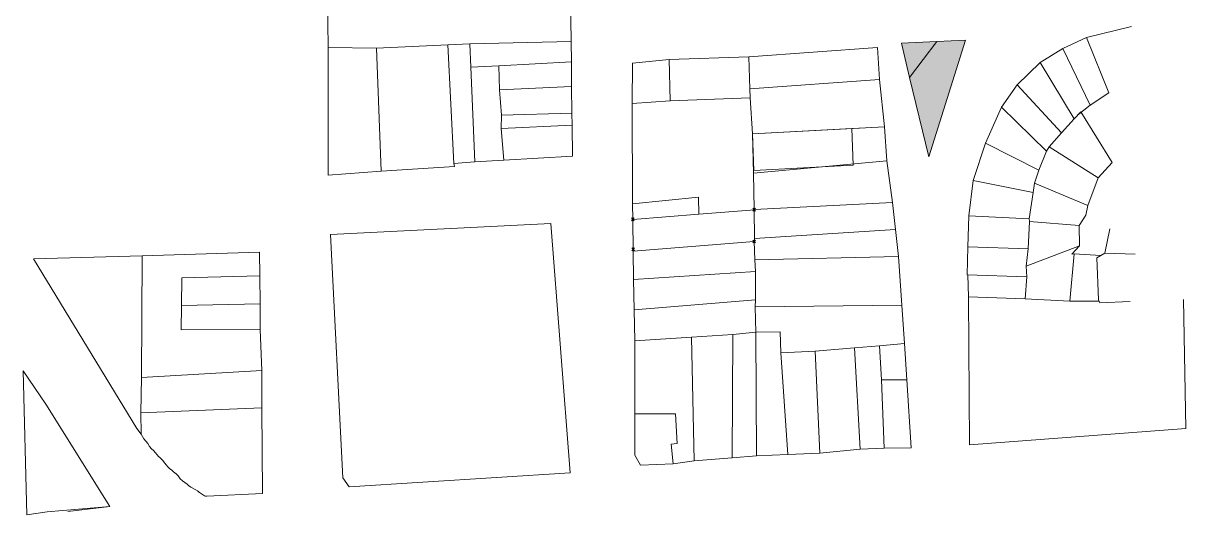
# Model space of a CAD drawing. Header units: millimetres. Extents: x 613495 to 614351, y 1317482 to 1318222.
# Drawn here: x 613945.6 to 614351.1, y 1317502.6 to 1317674 of the extents above; entities that cross this region are included whole.
import ezdxf

# ---------------------------------------------------------------- set-up
doc = ezdxf.new("R2010")
doc.units = ezdxf.units.MM
doc.header["$PDMODE"] = 35
doc.header["$PDSIZE"] = 0.5
for name, color, linetype in [('2', 7, 'Continuous'), ('6', 7, 'Continuous'), ('CVL_CUADCON_LIN', 8, 'Continuous')]:
    doc.layers.add(name, color=color, linetype=linetype)
doc.layers.add('Nivel 2', color=7, linetype='Continuous', lineweight=0)
doc.layers.add('Nivel 6', color=7, linetype='Continuous', lineweight=0)

msp = doc.modelspace()

# ---------------------------------------------------------------- hatches: boundary and pattern name
h = msp.add_hatch(color=9)
h.dxf.hatch_style = 1
h.paths.add_polyline_path([(614274.27, 1317668.09), (614264.26, 1317667.56), (614254.73, 1317655), (614261.49, 1317627.36)])
h.paths.add_polyline_path([(614264.26, 1317667.56), (614252.01, 1317667.04), (614254.73, 1317655)])

# ---------------------------------------------------------------- linework, layer by layer
at = {"layer": '2', "color": 1, "linetype": 'ByBlock', "lineweight": 0}
for p, q in [((614136.24, 1317710.8), (614136.73, 1317667.66)), ((614051.99, 1317665.47), (614051.52, 1317704.8)), ((614316.51, 1317668.95), (614332.16, 1317672.89)), ((614308.23, 1317665.18), (614316.51, 1317668.95)), ((614324.32, 1317649.75), (614316.51, 1317668.95)), ((614068.87, 1317665.23), (614051.99, 1317665.47)), ((614068.87, 1317665.23), (614093.78, 1317666.43)), ((614070.47, 1317622.4), (614068.87, 1317665.23)), ((614101.4, 1317666.85), (614093.78, 1317666.43)), ((614093.78, 1317666.43), (614095.78, 1317625.12)), ((614136.73, 1317667.66), (614101.4, 1317666.85)), ((614101.4, 1317666.85), (614101.77, 1317658.62)), ((614136.73, 1317667.66), (614136.84, 1317660.54)), ((614264.26, 1317667.56), (614254.73, 1317655)), ((614300.31, 1317660.24), (614308.23, 1317665.18)), ((614317.77, 1317645.43), (614308.23, 1317665.18)), ((614136.84, 1317660.54), (614111.48, 1317659.14)), ((614136.86, 1317651.95), (614136.84, 1317660.54)), ((614170.95, 1317661.3), (614198.75, 1317662.3)), ((614171.23, 1317646.87), (614170.95, 1317661.3)), ((614198.75, 1317662.3), (614199.07, 1317651.07)), ((614292.35, 1317652.46), (614300.31, 1317660.24)), ((614312.19, 1317640.69), (614300.31, 1317660.24)), ((614101.77, 1317658.62), (614111.48, 1317659.14)), ((614103.15, 1317625.59), (614101.77, 1317658.62)), ((614111.48, 1317659.14), (614111.75, 1317650.7)), ((614111.75, 1317650.7), (614136.86, 1317651.95)), ((614136.86, 1317651.95), (614137.02, 1317642.6)), ((614199.07, 1317651.07), (614244.26, 1317654.33)), ((614244.26, 1317654.33), (614246.01, 1317637.81)), ((614286.82, 1317644.67), (614292.35, 1317652.46)), ((614307.83, 1317635.71), (614292.35, 1317652.46)), ((614112.47, 1317641.86), (614111.75, 1317650.7)), ((614199.13, 1317647.97), (614171.23, 1317646.87)), ((614199.13, 1317647.97), (614199.07, 1317651.07)), ((614199.97, 1317635.42), (614199.13, 1317647.97)), ((614317.77, 1317645.43), (614324.32, 1317649.75)), ((614158.06, 1317645.98), (614171.23, 1317646.87)), ((614158.18, 1317610.97), (614158.06, 1317645.98)), ((614281.3, 1317632.12), (614286.82, 1317644.67)), ((614302.5, 1317629.4), (614286.82, 1317644.67)), ((614313.38, 1317641.86), (614317.77, 1317645.43)), ((614112.28, 1317637.29), (614112.47, 1317641.86)), ((614137.02, 1317642.6), (614112.47, 1317641.86)), ((614137.02, 1317642.6), (614137.08, 1317638.44)), ((614307.83, 1317635.71), (614312.19, 1317640.69)), ((614314.58, 1317643.03), (614312.19, 1317640.69)), ((614325.49, 1317625.46), (614314.58, 1317643.03)), ((614137.08, 1317638.44), (614112.28, 1317637.29)), ((614112.28, 1317637.29), (614113.26, 1317626.26)), ((614246.01, 1317637.81), (614199.97, 1317635.42)), ((614246.01, 1317637.81), (614246.85, 1317626.02)), ((614303.47, 1317630.82), (614307.83, 1317635.71)), ((614200.35, 1317621.65), (614199.97, 1317635.42)), ((614277, 1317619.15), (614281.3, 1317632.12)), ((614299.82, 1317622.69), (614281.3, 1317632.12)), ((614299.82, 1317622.69), (614302.5, 1317629.4)), ((614302.5, 1317629.4), (614303.47, 1317630.82)), ((614303.47, 1317630.82), (614320.57, 1317620.02)), ((614096.04, 1317624), (614070.47, 1317622.4)), ((614095.78, 1317625.12), (614103.15, 1317625.59)), ((614095.78, 1317625.12), (614096.04, 1317624)), ((614113.26, 1317626.26), (614103.15, 1317625.59)), ((614246.85, 1317626.02), (614200.35, 1317621.65)), ((614246.85, 1317626.02), (614248.86, 1317611.44)), ((614320.57, 1317620.02), (614325.49, 1317625.46)), ((614200.35, 1317621.65), (614200.62, 1317608.99)), ((614298.41, 1317618.26), (614299.82, 1317622.69)), ((614320.57, 1317620.02), (614316.97, 1317610.36)), ((614275.45, 1317606.85), (614277, 1317619.15)), ((614297.9, 1317614.96), (614277, 1317619.15)), ((614298.41, 1317618.26), (614297.9, 1317614.96)), ((614316.97, 1317610.36), (614298.41, 1317618.26)), ((614181.2, 1317613.29), (614158.18, 1317610.97)), ((614181.31, 1317607.44), (614181.2, 1317613.29)), ((614248.86, 1317611.44), (614200.62, 1317608.99)), ((614249.84, 1317602.09), (614248.86, 1317611.44)), ((614297.9, 1317614.96), (614296.55, 1317605.76)), ((614158.18, 1317610.97), (614158.24, 1317605.59)), ((614158.24, 1317605.59), (614181.31, 1317607.44)), ((614200.83, 1317608.89), (614181.31, 1317607.44)), ((614200.62, 1317608.99), (614200.74, 1317598.93)), ((614200.62, 1317608.99), (614200.83, 1317608.89)), ((614316.27, 1317607.06), (614316.97, 1317610.36)), ((614158.24, 1317605.59), (614158.41, 1317594.46)), ((614275.06, 1317596.03), (614275.45, 1317606.85)), ((614296.55, 1317605.76), (614275.45, 1317606.85)), ((614296.6, 1317604.8), (614296.11, 1317595.34)), ((614296.55, 1317605.76), (614296.6, 1317604.8)), ((614313.94, 1317603.39), (614296.6, 1317604.8)), ((614313.94, 1317603.39), (614316.27, 1317607.06)), ((614314.05, 1317596.38), (614313.94, 1317603.39)), ((614200.74, 1317598.93), (614249.84, 1317602.09)), ((614249.84, 1317602.09), (614250.87, 1317592.59)), ((614322.85, 1317593.75), (614324.61, 1317602.24)), ((614200.59, 1317597.86), (614158.41, 1317594.46)), ((614200.59, 1317597.86), (614200.74, 1317598.93)), ((614200.86, 1317591.46), (614200.59, 1317597.86)), ((614274.93, 1317586.22), (614275.06, 1317596.03)), ((614296.11, 1317595.34), (614275.06, 1317596.03)), ((614295.41, 1317589.29), (614314.05, 1317596.38)), ((614295.41, 1317589.29), (614296.11, 1317595.34)), ((614314.05, 1317596.38), (614311.41, 1317593.48)), ((613986.93, 1317550.38), (613987.16, 1317592.82)), ((614158.41, 1317594.46), (614158.48, 1317584.65)), ((614200.86, 1317591.46), (614250.87, 1317592.59)), ((614201.02, 1317587.4), (614200.86, 1317591.46)), ((614250.87, 1317592.59), (614252.07, 1317575.62)), ((614310.73, 1317577.02), (614312.17, 1317593.53)), ((614311.41, 1317593.48), (614312.17, 1317593.53)), ((614312.17, 1317593.53), (614321.48, 1317592.96)), ((614320.11, 1317592.17), (614322.85, 1317593.75)), ((614320.64, 1317577.54), (614320.11, 1317592.17)), ((614322.85, 1317593.75), (614333.52, 1317593.41)), ((614158.48, 1317584.65), (614201.02, 1317587.4)), ((614201.02, 1317587.4), (614201.04, 1317577.54)), ((614295.72, 1317585.53), (614295.41, 1317589.29)), ((614000.9, 1317585.16), (614000.81, 1317575.56)), ((614028.19, 1317585.91), (614000.9, 1317585.16)), ((614028.26, 1317576.15), (614028.19, 1317585.91)), ((614158.75, 1317573.98), (614158.48, 1317584.65)), ((614295.72, 1317585.53), (614274.93, 1317586.22)), ((614295.12, 1317577.86), (614295.72, 1317585.53)), ((614000.68, 1317567.07), (614000.81, 1317575.56)), ((614000.81, 1317575.56), (614028.26, 1317576.15)), ((614028.26, 1317576.15), (614028.28, 1317567.15)), ((614201.04, 1317577.54), (614158.75, 1317573.98)), ((614200.99, 1317575.1), (614201.04, 1317577.54)), ((614252.07, 1317575.62), (614200.99, 1317575.1)), ((614200.99, 1317575.1), (614201.16, 1317566.26)), ((614253.06, 1317562.26), (614252.07, 1317575.62)), ((614310.73, 1317577.02), (614295.12, 1317577.86)), ((614320.9, 1317577.03), (614310.73, 1317577.02)), ((614321.15, 1317576.52), (614320.64, 1317577.54)), ((614331.77, 1317576.99), (614321.15, 1317576.52)), ((614158.75, 1317573.98), (614158.92, 1317563.2)), ((614028.28, 1317567.15), (614000.68, 1317567.07)), ((614028.28, 1317567.15), (614028.81, 1317552.82)), ((614158.92, 1317563.2), (614178.69, 1317564.45)), ((614158.97, 1317537.8), (614158.92, 1317563.2)), ((614178.69, 1317564.45), (614193.13, 1317565.48)), ((614179.63, 1317521.41), (614178.69, 1317564.45)), ((614193.13, 1317565.48), (614192.9, 1317522.44)), ((614201.16, 1317566.26), (614193.13, 1317565.48)), ((614201.16, 1317566.26), (614209.65, 1317566.32)), ((614201.34, 1317523.16), (614201.16, 1317566.26)), ((614209.65, 1317566.32), (614209.86, 1317559.05)), ((614209.86, 1317559.05), (614221.91, 1317559.63)), ((614212.31, 1317523.53), (614209.86, 1317559.05)), ((614235.63, 1317560.81), (614221.91, 1317559.63)), ((614221.91, 1317559.63), (614223.5, 1317524)), ((614235.63, 1317560.81), (614244.32, 1317561.48)), ((614237.57, 1317525.39), (614235.63, 1317560.81)), ((614253.06, 1317562.26), (614244.32, 1317561.48)), ((614244.32, 1317561.48), (614245, 1317549.59)), ((614253.8, 1317549.66), (614253.06, 1317562.26)), ((614028.81, 1317552.82), (613986.93, 1317550.38)), ((614028.84, 1317539.87), (614028.81, 1317552.82)), ((613986.93, 1317550.38), (613986.7, 1317538.09)), ((614245, 1317549.59), (614253.8, 1317549.66)), ((614245.96, 1317525.81), (614245, 1317549.59)), ((613986.7, 1317538.09), (614028.84, 1317539.87)), ((614173.2, 1317537.81), (614158.97, 1317537.8)), ((614173.78, 1317527.4), (614173.2, 1317537.81)), ((614171.64, 1317527.24), (614173.78, 1317527.4)), ((614172.37, 1317520.28), (614171.64, 1317527.24)), ((614192.9, 1317522.44), (614179.63, 1317521.41)), ((614192.9, 1317522.44), (614201.34, 1317523.16)), ((614201.34, 1317523.16), (614212.31, 1317523.53)), ((614223.5, 1317524), (614212.31, 1317523.53)), ((614223.5, 1317524), (614237.57, 1317525.39)), ((614237.57, 1317525.39), (614245.96, 1317525.81)), ((614172.37, 1317520.28), (614179.63, 1317521.41))]:
    msp.add_line(p, q, dxfattribs=at)
for points in [[(614264.26, 1317667.56), (614274.27, 1317668.09), (614261.49, 1317627.36), (614254.73, 1317655)], [(614051.99, 1317665.47), (614051.97, 1317621.05), (614070.47, 1317622.4)], [(614198.75, 1317662.3), (614243.58, 1317665.51), (614244.26, 1317654.33)], [(614254.73, 1317655), (614252.01, 1317667.04), (614264.26, 1317667.56)], [(614158.06, 1317645.98), (614158.14, 1317660.06), (614170.95, 1317661.3)], [(614113.26, 1317626.26), (614137.25, 1317627.61), (614137.08, 1317638.44)], [(614057.09, 1317515.46), (614052.82, 1317600.27), (614129.62, 1317604.18), (614136.38, 1317517.19), (614059.33, 1317512.26), (614057.09, 1317515.46)], [(613987.16, 1317592.82), (614028.03, 1317594.09), (614028.19, 1317585.91)], [(614295.12, 1317577.86), (614275.35, 1317578.55), (614275.13, 1317586.22)], [(614275.35, 1317578.55), (614275.64, 1317526.92), (614351.12, 1317532.65), (614350.33, 1317577.63)], [(614253.8, 1317549.66), (614255.31, 1317525.93), (614245.96, 1317525.81)], [(614028.84, 1317539.87), (614029.14, 1317509.94), (614009.63, 1317509.1)], [(613985.29, 1317532.6), (613986.81, 1317530.72), (613986.7, 1317538.09)], [(614158.97, 1317537.8), (614158.94, 1317523.36), (614160.93, 1317519.91), (614172.37, 1317520.28)], [(613986.81, 1317530.72), (613987.73, 1317529.09), (613988.39, 1317528.23), (613989.11, 1317527.42), (613989.72, 1317526.35), (613990.38, 1317525.54), (613991.09, 1317524.98), (613991.76, 1317524.17), (613992.32, 1317523.51), (613992.83, 1317522.85), (613993.23, 1317522.54), (613993.84, 1317521.99), (613994.3, 1317521.48), (613994.86, 1317520.67), (613995.58, 1317519.85), (613995.93, 1317519.35), (613996.7, 1317518.74), (613997.46, 1317518.13), (613998.07, 1317517.52), (613998.99, 1317516.81), (613999.65, 1317516.1), (614000.36, 1317515.08), (614001.23, 1317514.42), (614002.04, 1317513.81), (614002.76, 1317513.21), (614003.32, 1317512.75), (614004.13, 1317512.14), (614005.66, 1317511.38), (614006.42, 1317510.87), (614006.83, 1317510.57), (614006.78, 1317510.57), (614007.49, 1317510.11), (614007.84, 1317509.91), (614008.2, 1317509.65), (614008.56, 1317509.45), (614008.91, 1317509.2), (614009.22, 1317509.05), (614009.63, 1317509.1)]]:
    msp.add_lwpolyline(points, dxfattribs=at)
at = {"layer": '6', "color": 1, "linetype": 'ByBlock', "lineweight": 0}
msp.add_line((613949.17, 1317591.84), (613985.29, 1317532.6), dxfattribs=at)
for points in [[(613953.55, 1317541.14), (613945.64, 1317552.81), (613946.91, 1317502.57), (613954.03, 1317503.59)], [(613953.55, 1317541.14), (613975.88, 1317505.4), (613961.14, 1317503.75)]]:
    msp.add_lwpolyline(points, dxfattribs=at)
at = {"layer": 'CVL_CUADCON_LIN', "color": 1, "linetype": 'ByBlock', "lineweight": 0, "ltscale": 0.5, "flags": 128}
for points in [[(614234.62, 1317637.22), (614199.97, 1317635.42)], [(614200.52, 1317622.63), (614235.17, 1317624.43), (614234.62, 1317637.22)], [(614246.01, 1317637.81), (614232.63, 1317637.12)], [(614199.97, 1317635.42), (614200.52, 1317622.63)]]:
    msp.add_lwpolyline(points, dxfattribs=at)
msp.add_lwpolyline([(614234.62, 1317637.22), (614235.17, 1317624.43), (614200.52, 1317622.63), (614199.97, 1317635.42)], close=True, dxfattribs=at)
at = {"layer": 'CVL_CUADCON_LIN', "color": 1, "linetype": 'ByBlock', "lineweight": 0, "ltscale": 0.5}
for p in [(614200.6, 1317608.99), (614158.24, 1317605.59), (614158.4, 1317595.11), (614200.59, 1317597.86)]:
    msp.add_point(p, dxfattribs=at)
at = {"layer": 'Nivel 2', "color": 1, "linetype": 'ByBlock', "lineweight": 0}
for p, q in [((614136.24, 1317710.8), (614136.73, 1317667.66)), ((614051.99, 1317665.47), (614051.52, 1317704.8)), ((614324.32, 1317649.75), (614316.51, 1317668.95)), ((614068.87, 1317665.23), (614051.99, 1317665.47)), ((614068.87, 1317665.23), (614093.78, 1317666.43)), ((614070.47, 1317622.4), (614068.87, 1317665.23)), ((614101.4, 1317666.85), (614093.78, 1317666.43)), ((614093.78, 1317666.43), (614095.78, 1317625.12)), ((614136.73, 1317667.66), (614101.4, 1317666.85)), ((614101.4, 1317666.85), (614101.77, 1317658.62)), ((614136.73, 1317667.66), (614136.84, 1317660.54)), ((614317.77, 1317645.43), (614308.23, 1317665.18)), ((614136.84, 1317660.54), (614111.48, 1317659.14)), ((614136.86, 1317651.95), (614136.84, 1317660.54)), ((614170.95, 1317661.3), (614198.75, 1317662.3)), ((614171.23, 1317646.87), (614170.95, 1317661.3)), ((614198.75, 1317662.3), (614199.07, 1317651.07)), ((614312.19, 1317640.69), (614300.31, 1317660.24)), ((614101.77, 1317658.62), (614111.48, 1317659.14)), ((614103.15, 1317625.59), (614101.77, 1317658.62)), ((614111.48, 1317659.14), (614111.75, 1317650.7)), ((614111.75, 1317650.7), (614136.86, 1317651.95)), ((614136.86, 1317651.95), (614137.02, 1317642.6)), ((614199.07, 1317651.07), (614244.26, 1317654.33)), ((614244.26, 1317654.33), (614246.01, 1317637.81)), ((614307.83, 1317635.71), (614292.35, 1317652.46)), ((614112.47, 1317641.86), (614111.75, 1317650.7)), ((614199.13, 1317647.97), (614171.23, 1317646.87)), ((614199.13, 1317647.97), (614199.07, 1317651.07)), ((614199.97, 1317635.42), (614199.13, 1317647.97)), ((614317.77, 1317645.43), (614324.32, 1317649.75)), ((614158.06, 1317645.98), (614171.23, 1317646.87)), ((614158.18, 1317610.97), (614158.06, 1317645.98)), ((614302.5, 1317629.4), (614286.82, 1317644.67)), ((614313.38, 1317641.86), (614317.77, 1317645.43)), ((614112.28, 1317637.29), (614112.47, 1317641.86)), ((614137.02, 1317642.6), (614112.47, 1317641.86)), ((614137.02, 1317642.6), (614137.08, 1317638.44)), ((614307.83, 1317635.71), (614312.19, 1317640.69)), ((614314.58, 1317643.03), (614312.19, 1317640.69)), ((614325.49, 1317625.46), (614314.58, 1317643.03)), ((614137.08, 1317638.44), (614112.28, 1317637.29)), ((614112.28, 1317637.29), (614113.26, 1317626.26)), ((614246.01, 1317637.81), (614199.97, 1317635.42)), ((614246.01, 1317637.81), (614246.85, 1317626.02)), ((614303.47, 1317630.82), (614307.83, 1317635.71)), ((614200.35, 1317621.65), (614199.97, 1317635.42)), ((614299.82, 1317622.69), (614281.3, 1317632.12)), ((614299.82, 1317622.69), (614302.5, 1317629.4)), ((614302.5, 1317629.4), (614303.47, 1317630.82)), ((614303.47, 1317630.82), (614320.57, 1317620.02)), ((614096.04, 1317624), (614070.47, 1317622.4)), ((614095.78, 1317625.12), (614103.15, 1317625.59)), ((614095.78, 1317625.12), (614096.04, 1317624)), ((614113.26, 1317626.26), (614103.15, 1317625.59)), ((614246.85, 1317626.02), (614200.35, 1317621.65)), ((614246.85, 1317626.02), (614248.86, 1317611.44)), ((614320.57, 1317620.02), (614325.49, 1317625.46)), ((614200.35, 1317621.65), (614200.62, 1317608.99)), ((614298.41, 1317618.26), (614299.82, 1317622.69)), ((614320.57, 1317620.02), (614316.97, 1317610.36)), ((614297.9, 1317614.96), (614277, 1317619.15)), ((614298.41, 1317618.26), (614297.9, 1317614.96)), ((614316.97, 1317610.36), (614298.41, 1317618.26)), ((614181.2, 1317613.29), (614158.18, 1317610.97)), ((614181.31, 1317607.44), (614181.2, 1317613.29)), ((614248.86, 1317611.44), (614200.62, 1317608.99)), ((614249.84, 1317602.09), (614248.86, 1317611.44)), ((614297.9, 1317614.96), (614296.55, 1317605.76)), ((614158.18, 1317610.97), (614158.24, 1317605.59)), ((614158.24, 1317605.59), (614181.31, 1317607.44)), ((614200.83, 1317608.89), (614181.31, 1317607.44)), ((614200.62, 1317608.99), (614200.83, 1317608.89)), ((614200.62, 1317608.99), (614200.74, 1317598.93)), ((614316.27, 1317607.06), (614316.97, 1317610.36)), ((614158.24, 1317605.59), (614158.41, 1317594.46)), ((614296.55, 1317605.76), (614275.45, 1317606.85)), ((614296.6, 1317604.8), (614296.11, 1317595.34)), ((614296.55, 1317605.76), (614296.6, 1317604.8)), ((614313.94, 1317603.39), (614296.6, 1317604.8)), ((614313.94, 1317603.39), (614316.27, 1317607.06)), ((614314.05, 1317596.38), (614313.94, 1317603.39)), ((614200.74, 1317598.93), (614249.84, 1317602.09)), ((614249.84, 1317602.09), (614250.87, 1317592.59)), ((614322.85, 1317593.75), (614324.61, 1317602.24)), ((614200.59, 1317597.86), (614158.41, 1317594.46)), ((614200.59, 1317597.86), (614200.74, 1317598.93)), ((614200.86, 1317591.46), (614200.59, 1317597.86)), ((614296.11, 1317595.34), (614275.06, 1317596.03)), ((614295.41, 1317589.29), (614314.05, 1317596.38)), ((614295.41, 1317589.29), (614296.11, 1317595.34)), ((614314.05, 1317596.38), (614311.41, 1317593.48)), ((613986.93, 1317550.38), (613987.16, 1317592.82)), ((614158.41, 1317594.46), (614158.48, 1317584.65)), ((614200.86, 1317591.46), (614250.87, 1317592.59)), ((614201.02, 1317587.4), (614200.86, 1317591.46)), ((614250.87, 1317592.59), (614252.07, 1317575.62)), ((614310.73, 1317577.02), (614312.17, 1317593.53)), ((614311.41, 1317593.48), (614312.17, 1317593.53)), ((614312.17, 1317593.53), (614321.48, 1317592.96)), ((614320.11, 1317592.17), (614322.85, 1317593.75)), ((614320.64, 1317577.54), (614320.11, 1317592.17)), ((614322.85, 1317593.75), (614333.52, 1317593.41)), ((614158.48, 1317584.65), (614201.02, 1317587.4)), ((614201.02, 1317587.4), (614201.04, 1317577.54)), ((614295.72, 1317585.53), (614295.41, 1317589.29)), ((614000.9, 1317585.16), (614000.81, 1317575.56)), ((614028.19, 1317585.91), (614000.9, 1317585.16)), ((614028.26, 1317576.15), (614028.19, 1317585.91)), ((614158.75, 1317573.98), (614158.48, 1317584.65)), ((614295.72, 1317585.53), (614274.93, 1317586.22)), ((614295.12, 1317577.86), (614295.72, 1317585.53)), ((614000.68, 1317567.07), (614000.81, 1317575.56)), ((614000.81, 1317575.56), (614028.26, 1317576.15)), ((614028.26, 1317576.15), (614028.28, 1317567.15)), ((614201.04, 1317577.54), (614158.75, 1317573.98)), ((614200.99, 1317575.1), (614201.04, 1317577.54)), ((614252.07, 1317575.62), (614200.99, 1317575.1)), ((614200.99, 1317575.1), (614201.16, 1317566.26)), ((614253.06, 1317562.26), (614252.07, 1317575.62)), ((614310.73, 1317577.02), (614295.12, 1317577.86)), ((614320.9, 1317577.03), (614310.73, 1317577.02)), ((614321.15, 1317576.52), (614320.64, 1317577.54)), ((614331.77, 1317576.99), (614321.15, 1317576.52)), ((614158.75, 1317573.98), (614158.92, 1317563.2)), ((614028.28, 1317567.15), (614000.68, 1317567.07)), ((614028.28, 1317567.15), (614028.81, 1317552.82)), ((614158.92, 1317563.2), (614178.69, 1317564.45)), ((614158.97, 1317537.8), (614158.92, 1317563.2)), ((614178.69, 1317564.45), (614193.13, 1317565.48)), ((614179.63, 1317521.41), (614178.69, 1317564.45)), ((614193.13, 1317565.48), (614192.9, 1317522.44)), ((614201.16, 1317566.26), (614193.13, 1317565.48)), ((614201.16, 1317566.26), (614209.65, 1317566.32)), ((614201.34, 1317523.16), (614201.16, 1317566.26)), ((614209.65, 1317566.32), (614209.86, 1317559.05)), ((614209.86, 1317559.05), (614221.91, 1317559.63)), ((614212.31, 1317523.53), (614209.86, 1317559.05)), ((614235.63, 1317560.81), (614221.91, 1317559.63)), ((614221.91, 1317559.63), (614223.5, 1317524)), ((614235.63, 1317560.81), (614244.32, 1317561.48)), ((614237.57, 1317525.39), (614235.63, 1317560.81)), ((614253.06, 1317562.26), (614244.32, 1317561.48)), ((614244.32, 1317561.48), (614245, 1317549.59)), ((614253.8, 1317549.66), (614253.06, 1317562.26)), ((614028.81, 1317552.82), (613986.93, 1317550.38)), ((614028.84, 1317539.87), (614028.81, 1317552.82)), ((613986.93, 1317550.38), (613986.7, 1317538.09)), ((614245, 1317549.59), (614253.8, 1317549.66)), ((614245.96, 1317525.81), (614245, 1317549.59)), ((613986.7, 1317538.09), (614028.84, 1317539.87)), ((614173.2, 1317537.81), (614158.97, 1317537.8)), ((614173.78, 1317527.4), (614173.2, 1317537.81)), ((614171.64, 1317527.24), (614173.78, 1317527.4)), ((614172.37, 1317520.28), (614171.64, 1317527.24)), ((614192.9, 1317522.44), (614179.63, 1317521.41)), ((614192.9, 1317522.44), (614201.34, 1317523.16)), ((614201.34, 1317523.16), (614212.31, 1317523.53)), ((614223.5, 1317524), (614212.31, 1317523.53)), ((614223.5, 1317524), (614237.57, 1317525.39)), ((614237.57, 1317525.39), (614245.96, 1317525.81)), ((614172.37, 1317520.28), (614179.63, 1317521.41))]:
    msp.add_line(p, q, dxfattribs=at)
at = {"layer": 'Nivel 2', "color": 1, "linetype": 'ByBlock', "lineweight": 0, "flags": 128}
for points in [[(614316.51, 1317668.95), (614332.16, 1317672.89)], [(614264.26, 1317667.56), (614274.27, 1317668.09), (614261.49, 1317627.36), (614254.73, 1317655)], [(614308.23, 1317665.18), (614316.51, 1317668.95)], [(614051.99, 1317665.47), (614051.97, 1317621.05), (614070.47, 1317622.4)], [(614198.75, 1317662.3), (614243.58, 1317665.51), (614244.26, 1317654.33)], [(614254.73, 1317655), (614252.01, 1317667.04), (614264.26, 1317667.56)], [(614264.26, 1317667.56), (614254.73, 1317655)], [(614300.31, 1317660.24), (614308.23, 1317665.18)], [(614158.06, 1317645.98), (614158.14, 1317660.06), (614170.95, 1317661.3)], [(614292.35, 1317652.46), (614300.31, 1317660.24)], [(614286.82, 1317644.67), (614292.35, 1317652.46)], [(614281.3, 1317632.12), (614286.82, 1317644.67)], [(614113.26, 1317626.26), (614137.25, 1317627.61), (614137.08, 1317638.44)], [(614277, 1317619.15), (614281.3, 1317632.12)], [(614275.45, 1317606.85), (614277, 1317619.15)], [(614057.09, 1317515.46), (614052.82, 1317600.27), (614129.62, 1317604.18), (614136.38, 1317517.19), (614059.33, 1317512.26), (614057.09, 1317515.46)], [(614275.06, 1317596.03), (614275.45, 1317606.85)], [(614274.93, 1317586.22), (614275.06, 1317596.03)], [(613987.16, 1317592.82), (614028.03, 1317594.09), (614028.19, 1317585.91)], [(614295.12, 1317577.86), (614275.35, 1317578.55), (614275.13, 1317586.22)], [(614275.35, 1317578.55), (614275.64, 1317526.92), (614351.12, 1317532.65), (614350.33, 1317577.63)], [(614253.8, 1317549.66), (614255.31, 1317525.93), (614245.96, 1317525.81)], [(614028.84, 1317539.87), (614029.14, 1317509.94), (614009.63, 1317509.1)], [(613985.29, 1317532.6), (613986.81, 1317530.72), (613986.7, 1317538.09)], [(614158.97, 1317537.8), (614158.94, 1317523.36), (614160.93, 1317519.91), (614172.37, 1317520.28)], [(613986.81, 1317530.72), (613987.73, 1317529.09), (613988.39, 1317528.23), (613989.11, 1317527.42), (613989.72, 1317526.35), (613990.38, 1317525.54), (613991.09, 1317524.98), (613991.76, 1317524.17), (613992.32, 1317523.51), (613992.83, 1317522.85), (613993.23, 1317522.54), (613993.84, 1317521.99), (613994.3, 1317521.48), (613994.86, 1317520.67), (613995.58, 1317519.85), (613995.93, 1317519.35), (613996.7, 1317518.74), (613997.46, 1317518.13), (613998.07, 1317517.52), (613998.99, 1317516.81), (613999.65, 1317516.1), (614000.36, 1317515.08), (614001.23, 1317514.42), (614002.04, 1317513.81), (614002.76, 1317513.21), (614003.32, 1317512.75), (614004.13, 1317512.14), (614005.66, 1317511.38), (614006.42, 1317510.87), (614006.83, 1317510.57), (614006.78, 1317510.57), (614007.49, 1317510.11), (614007.84, 1317509.91), (614008.2, 1317509.65), (614008.56, 1317509.45), (614008.91, 1317509.2), (614009.22, 1317509.05), (614009.63, 1317509.1)]]:
    msp.add_lwpolyline(points, dxfattribs=at)
at = {"layer": 'Nivel 6', "color": 1, "linetype": 'ByBlock', "lineweight": 0, "flags": 128}
for points in [[(613949.17, 1317591.84), (613987.16, 1317592.82)], [(613949.17, 1317591.84), (613985.29, 1317532.6)], [(613953.55, 1317541.14), (613945.64, 1317552.81), (613946.91, 1317502.57), (613954.03, 1317503.59)], [(613953.55, 1317541.14), (613975.88, 1317505.4), (613954.03, 1317503.59)]]:
    msp.add_lwpolyline(points, dxfattribs=at)

doc.saveas('drawing.dxf')
